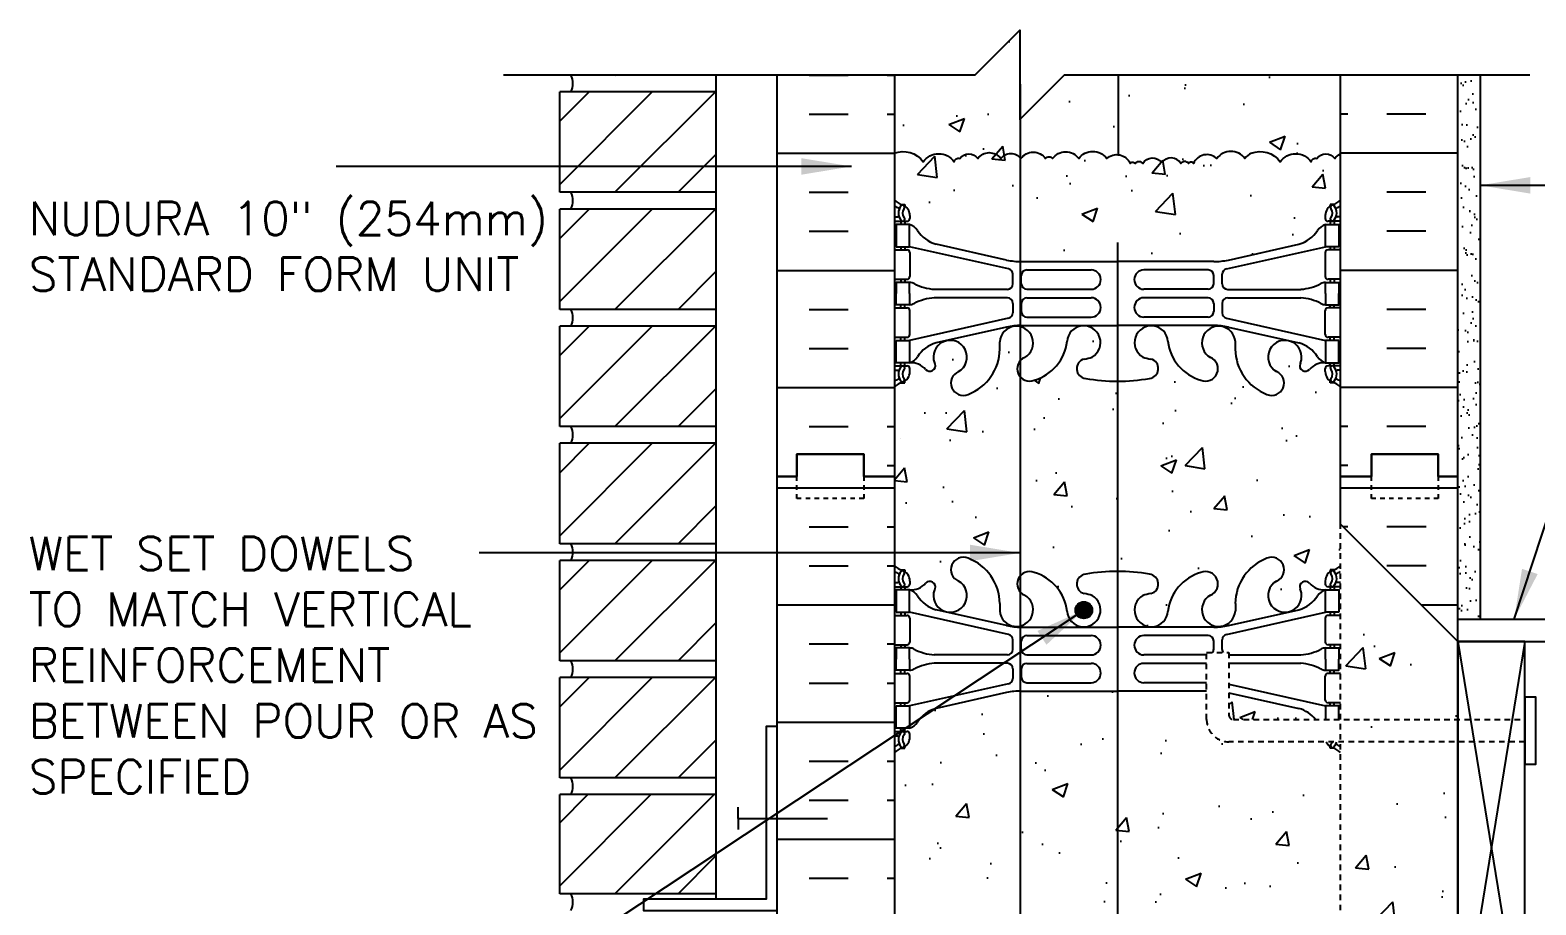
# Model space of a CAD drawing. Header units: inches. Extents: x 161 to 220.9, y 89.4 to 182.3.
# Drawn here: x 161.02 to 194.76, y 141.22 to 160.83 of the extents above; entities that cross this region are included whole.
import ezdxf

# ---------------------------------------------------------------- set-up
doc = ezdxf.new("R2010")
doc.units = ezdxf.units.IN
doc.header["$MEASUREMENT"] = 0
doc.linetypes.add('DASHED2', pattern=[0.375, 0.25, -0.125])
doc.linetypes.add('HIDDEN2', pattern=[0.1875, 0.125, -0.0625])
for name, color, linetype in [('HATCH', 12, 'Continuous'), ('LINE15', 9, 'Continuous'), ('LINE18', 9, 'Continuous'), ('line25', 2, 'Continuous'), ('LINE3', 3, 'Continuous'), ('LINE50', 5, 'Continuous'), ('LINE9', 9, 'Continuous'), ('TEXT', 4, 'Continuous'), ('Web_Edge', 9, 'Continuous')]:
    doc.layers.add(name, color=color, linetype=linetype)
doc.styles.add('DIM', font='romans.shx', dxfattribs={"width": 0.7})
doc.styles.add('ROMANS', font='romans.shx', dxfattribs={"height": 0.75})
doc.dimstyles.new('ext_12', dxfattribs={"dimscale": 12, "dimtxt": 0.09375, "dimasz": 0.09375, "dimexe": 0.09375, "dimexo": 0.0625, "dimgap": 0.0625, "dimtad": 1, "dimdec": 1, "dimzin": 3, "dimdsep": 46, "dimlunit": 4, "dimtxsty": 'DIM', "dimcen": 0.09, "dimdle": 0.09375, "dimclrt": 4, "dimadec": 0, "dimazin": 0, "dimtfac": 1, "dimtdec": 1, "dimtmove": 2, "dimatfit": 3, "dimfxl": 1, "dimfrac": 2, "dimtolj": 1, "dimtzin": 0, "dimarcsym": 0})

msp = doc.modelspace()

# ---------------------------------------------------------------- hatches: boundary and pattern name
at = {"layer": 'HATCH'}
h = msp.add_hatch(dxfattribs=at)
h.set_pattern_fill('AR-CONC', color=256, scale=0.5)
h.paths.add_polyline_path([(184.201, 159.828), (183.204, 158.831), (183.204, 157.974, -0.028837), (183.223, 157.949, -0.520567), (183.774, 157.949, -0.520567), (183.933, 157.949, -0.520567), (184.521, 157.949, -0.520567), (185.145, 157.949, -0.520567), (185.671, 157.839, -0.520567), (185.781, 157.839, -0.520567), (185.953, 157.839, -0.520567), (186.381, 157.863, -0.520567), (186.809, 157.839, -0.520567), (186.981, 157.839, -0.520567), (187.091, 157.839, -0.520567), (187.617, 157.949, -0.520567), (188.241, 157.949, -0.144542), (188.4, 158.076, -0.338949), (189.033, 157.876, -0.520567), (189.73, 157.876, -0.520567), (189.853, 157.949, -0.520567), (190.256, 157.949, -0.138194), (190.388, 158.057), (190.388, 159.828)])
h.paths.add_polyline_path([(183.204, 158.831), (183.201, 158.828), (183.201, 160.828), (182.201, 159.828), (180.388, 159.828), (180.388, 158.071, -0.34551), (181.033, 157.876, -0.520567), (181.73, 157.876, -0.520567), (181.853, 157.949, -0.520567), (182.256, 157.949, -0.520567), (182.771, 157.949, -0.484458), (183.204, 157.974)])
h.paths.add_polyline_path([(183.204, 157.974, 0.484458), (182.771, 157.949, 0.520567), (182.256, 157.949, 0.520567), (181.853, 157.949, 0.520567), (181.73, 157.876, 0.520567), (181.033, 157.876, 0.34551), (180.388, 158.071), (180.388, 157.021, 0.088416), (180.534, 156.923), (180.624, 156.923), (180.624, 156.882, -0.249069), (180.734, 156.675), (180.734, 156.607, -0.414214), (180.672, 156.545), (180.624, 156.545), (180.624, 156.475), (180.729, 156.475, -0.155529), (180.905, 156.341, 0.180914), (181.323, 156.029), (182.903, 155.676, 0.050511), (183.204, 155.64)])
h.paths.add_polyline_path([(190.042, 156.675, -0.249069), (190.152, 156.882), (190.152, 156.923), (190.242, 156.923, 0.08841), (190.388, 157.021), (190.388, 158.057, 0.138194), (190.256, 157.949, 0.520567), (189.853, 157.949, 0.520567), (189.73, 157.876, 0.520567), (189.033, 157.876, 0.338949), (188.4, 158.076, 0.144542), (188.241, 157.949, 0.520567), (187.617, 157.949, 0.520567), (187.091, 157.839, 0.520567), (186.981, 157.839, 0.520567), (186.809, 157.839, 0.520567), (186.381, 157.863, 0.520567), (185.953, 157.839, 0.520567), (185.781, 157.839, 0.520567), (185.671, 157.839, 0.520567), (185.145, 157.949, 0.520567), (184.521, 157.949, 0.520567), (183.933, 157.949, 0.520567), (183.774, 157.949, 0.520567), (183.223, 157.949, 0.028837), (183.204, 157.974), (183.204, 155.64, 0.004451), (183.23, 155.64), (185.388, 155.64), (187.546, 155.64, 0.054974), (187.873, 155.676), (189.454, 156.029, 0.180914), (189.872, 156.341, -0.155529), (190.047, 156.475), (190.152, 156.475), (190.152, 156.545), (190.105, 156.545, -0.414214), (190.042, 156.607)])
h.paths.add_polyline_path([(183.204, 153.059, -0.365579), (183.204, 153.416), (183.204, 154.184, 0.457962), (182.747, 153.846), (182.748, 153.7, -0.316114), (182.039, 152.665, -1), (181.825, 153.176, 2.155404), (181.287, 153.37), (181.298, 153.349, -0.834375), (181.087, 153.224, 0.23174), (180.729, 153.375), (180.624, 153.375), (180.624, 153.305), (180.672, 153.305, -0.414214), (180.734, 153.242), (180.734, 153.175, -0.249069), (180.624, 152.967), (180.624, 152.926), (180.534, 152.926, 0.088416), (180.388, 152.828), (180.388, 150.828), (180.388, 148.828, 0.088416), (180.534, 148.731), (180.624, 148.731), (180.624, 148.689, -0.249069), (180.734, 148.482), (180.734, 148.415, -0.414214), (180.672, 148.352), (180.624, 148.352), (180.624, 148.282), (180.729, 148.282, 0.231736), (181.087, 148.433, -0.8344), (181.298, 148.308), (181.287, 148.286, 2.155404), (181.825, 148.481, -1), (182.039, 148.992, -0.311223), (182.748, 147.976), (182.747, 147.811, 0.457962), (183.204, 147.473), (183.204, 148.241, -0.365579), (183.204, 148.598)])
h.paths.add_polyline_path([(185.388, 152.959, -0.047544), (184.674, 153.024, -0.843243), (184.64, 153.456, 0.055617), (184.819, 153.502, 1.661382), (184.258, 153.854, -0.30095), (183.522, 152.982, -0.327417), (183.204, 153.059), (183.204, 148.598, -0.327417), (183.522, 148.675, -0.30095), (184.258, 147.802, 1.661382), (184.819, 148.155, 0.055617), (184.64, 148.201, -0.843243), (184.674, 148.633, -0.047544), (185.388, 148.698)])
h.paths.add_polyline_path([(184.82, 147.83, -1), (184.445, 147.83, -1)], flags=16)
h.paths.add_polyline_path([(190.388, 152.828, 0.08841), (190.242, 152.926), (190.152, 152.926), (190.152, 152.967, -0.249069), (190.042, 153.175), (190.042, 153.242, -0.414214), (190.105, 153.305), (190.152, 153.305), (190.152, 153.375), (190.047, 153.375, 0.231736), (189.69, 153.224, -0.8344), (189.478, 153.349), (189.49, 153.37, 2.155404), (188.951, 153.176, -1), (188.738, 152.665, -0.311223), (188.029, 153.681), (188.029, 153.846, 1.661382), (187.468, 153.493, -1), (187.254, 152.982, -0.30095), (186.518, 153.854, 1.661382), (185.957, 153.502, 0.055617), (186.136, 153.456, -0.843243), (186.102, 153.024, -0.047544), (185.388, 152.959), (185.388, 148.698, -0.047544), (186.102, 148.633, -0.843243), (186.136, 148.201, 0.055617), (185.957, 148.155, 1.661382), (186.518, 147.802, -0.30095), (187.254, 148.675, -1), (187.468, 148.164, 1.661382), (188.029, 147.811), (188.029, 147.956, -0.316114), (188.738, 148.992, -1), (188.951, 148.481, 2.155404), (189.49, 148.286), (189.478, 148.308, -0.834375), (189.69, 148.433, 0.23174), (190.047, 148.282), (190.152, 148.282), (190.152, 148.352), (190.105, 148.352, -0.414214), (190.042, 148.415), (190.042, 148.482, -0.249069), (190.152, 148.689), (190.152, 148.731), (190.242, 148.731, 0.08841), (190.388, 148.828), (190.388, 149.753)])
h.paths.add_polyline_path([(182.903, 145.981), (181.323, 145.628, 0.17445), (180.915, 145.332, -0.168672), (180.729, 145.182), (180.624, 145.182), (180.624, 145.112), (180.672, 145.112, -0.414214), (180.734, 145.05), (180.734, 144.982, -0.249069), (180.624, 144.775), (180.624, 144.733), (180.534, 144.733, 0.088416), (180.388, 144.636), (180.388, 139.021, 0.088416), (180.534, 138.923), (180.624, 138.923), (180.624, 138.882, -0.249069), (180.734, 138.675), (180.734, 138.607, -0.414214), (180.672, 138.545), (180.624, 138.545), (180.624, 138.475), (180.729, 138.475, -0.168672), (180.915, 138.325, 0.17445), (181.323, 138.029), (182.903, 137.676, 0.054974), (183.23, 137.64), (185.388, 137.64), (185.388, 138.628), (185.388, 144.628), (185.388, 146.017), (183.23, 146.017, 0.054974)])
h.paths.add_polyline_path([(190.388, 144.636, 0.08841), (190.242, 144.733), (190.152, 144.733), (190.152, 144.775, -0.137883), (190.065, 144.878), (187.885, 144.878, -0.414214), (187.385, 145.378), (187.385, 146.017), (185.388, 146.017), (185.388, 144.628), (185.388, 138.628), (185.388, 137.64), (187.546, 137.64, 0.054974), (187.873, 137.676), (189.454, 138.029, 0.17445), (189.861, 138.325, -0.168672), (190.047, 138.475), (190.152, 138.475), (190.152, 138.545), (190.105, 138.545, -0.414214), (190.042, 138.607), (190.042, 138.675, -0.249069), (190.152, 138.882), (190.152, 138.923), (190.242, 138.923, 0.08841), (190.388, 139.021), (190.388, 139.628), (187.985, 139.628, 0.414214), (187.885, 139.528), (187.885, 138.128), (187.385, 138.128), (187.385, 139.628, -0.414214), (187.885, 140.128), (190.388, 140.128)])
h.paths.add_polyline_path([(189.454, 145.628), (187.885, 145.978), (187.885, 145.478, 0.414214), (187.985, 145.378), (189.827, 145.378, 0.154445)], flags=17)
h.paths.add_polyline_path([(185.388, 134.959, -0.047544), (184.674, 135.024, -0.843243), (184.64, 135.456, 0.055617), (184.819, 135.502, 1.661382), (184.258, 135.854, -0.30095), (183.522, 134.982, -1), (183.308, 135.493, 1.661382), (182.747, 135.846), (182.748, 135.7, -0.316114), (182.039, 134.665, -1), (181.825, 135.176, 2.155404), (181.287, 135.37), (181.298, 135.349, -0.834375), (181.087, 135.224, 0.23174), (180.729, 135.375), (180.624, 135.375), (180.624, 135.305), (180.672, 135.305, -0.414214), (180.734, 135.242), (180.734, 135.175, -0.249069), (180.624, 134.967), (180.624, 134.926), (180.534, 134.926, 0.088416), (180.388, 134.828), (180.388, 132.828), (180.388, 130.828, 0.088416), (180.534, 130.731), (180.624, 130.731), (180.624, 130.689, -0.249069), (180.734, 130.482), (180.734, 130.415, -0.414214), (180.672, 130.352), (180.624, 130.352), (180.624, 130.282), (180.729, 130.282, 0.231736), (181.087, 130.433, -0.8344), (181.298, 130.308), (181.287, 130.286, 2.155404), (181.825, 130.481, -1), (182.039, 130.992, -0.311223), (182.748, 129.976), (182.747, 129.811, 1.661382), (183.308, 130.164, -1), (183.522, 130.675, -0.30095), (184.258, 129.802, 1.661382), (184.819, 130.155, 0.055617), (184.64, 130.201, -0.843243), (184.674, 130.633, -0.047544), (185.388, 130.698)])
h.paths.add_polyline_path([(190.388, 132.828), (190.388, 134.828, 0.08841), (190.242, 134.926), (190.152, 134.926), (190.152, 134.967, -0.249069), (190.042, 135.175), (190.042, 135.242, -0.414214), (190.105, 135.305), (190.152, 135.305), (190.152, 135.375), (190.047, 135.375, 0.231736), (189.69, 135.224, -0.8344), (189.478, 135.349), (189.49, 135.37, 2.155404), (188.951, 135.176, -1), (188.738, 134.665, -0.311223), (188.029, 135.681), (188.029, 135.846, 1.661382), (187.468, 135.493, -1), (187.254, 134.982, -0.30095), (186.518, 135.854, 1.661382), (185.957, 135.502, 0.055617), (186.136, 135.456, -0.843243), (186.102, 135.024, -0.047544), (185.388, 134.959), (185.388, 130.698, -0.047544), (186.102, 130.633, -0.843243), (186.136, 130.201, 0.055617), (185.957, 130.155, 1.661382), (186.518, 129.802, -0.30095), (187.254, 130.675, -1), (187.468, 130.164, 1.661382), (188.029, 129.811), (188.029, 129.956, -0.316114), (188.738, 130.992, -1), (188.951, 130.481, 2.155404), (189.49, 130.286), (189.478, 130.308, -0.834375), (189.69, 130.433, 0.23174), (190.047, 130.282), (190.152, 130.282), (190.152, 130.352), (190.105, 130.352, -0.414214), (190.042, 130.415), (190.042, 130.482, -0.249069), (190.152, 130.689), (190.152, 130.731), (190.242, 130.731, 0.08841), (190.388, 130.828)])
h.paths.add_polyline_path([(186.332, 129.83, -1), (185.957, 129.83, -1)], flags=16)
h.paths.add_polyline_path([(190.388, 126.636, 0.08841), (190.242, 126.733), (190.152, 126.733), (190.152, 126.775, -0.249069), (190.042, 126.982), (190.042, 127.05, -0.414214), (190.105, 127.112), (190.152, 127.112), (190.152, 127.182), (190.047, 127.182, -0.168672), (189.861, 127.332, 0.17445), (189.454, 127.628), (187.873, 127.981, 0.054974), (187.546, 128.017), (185.388, 128.017), (185.388, 123.828), (190.388, 123.828)])
h.paths.add_polyline_path([(185.388, 128.017), (183.23, 128.017, 0.054974), (182.903, 127.981), (181.323, 127.628, 0.17445), (180.915, 127.332, -0.168672), (180.729, 127.182), (180.624, 127.182), (180.624, 127.112), (180.672, 127.112, -0.414214), (180.734, 127.05), (180.734, 126.982, -0.249069), (180.624, 126.775), (180.624, 126.733), (180.534, 126.733, 0.088416), (180.388, 126.636), (180.388, 123.828), (182.201, 123.828), (183.201, 124.828), (183.201, 122.828), (184.201, 123.828), (185.388, 123.828)])
h = msp.add_hatch(dxfattribs=at)
h.set_pattern_fill('ANSI31', color=256, scale=8, style=0)
h.set_pattern_definition([(45, (99.1038, 69.2413), (-0.707107, 0.707107), [])])
h.paths.add_polyline_path([(176.388, 159.828), (172.888, 159.828), (172.888, 159.819), (176.388, 159.819)])
h = msp.add_hatch(dxfattribs=at)
h.set_pattern_fill('AR-SAND', color=256, scale=0.25, style=0)
h.set_pattern_definition([(37.5, (81.92716, 17.50815), (-0.0157483, 0.4817059), [0, -0.38, 0, -0.425, 0, -0.40625]), (7.5, (81.92716, 17.50815), (0.4424442, 0.7055365), [0, -0.205, 0, -0.3425, 0, -0.13125]), (327.5, (81.61966, 17.50815), (0.7785355, 0.0014148), [0, -0.125, 0, -0.45, 0, -0.5875]), (317.5, (81.61966, 17.50815), (0.7515317, 0.219419), [0, -0.0625, 0, -0.295, 0, -0.3375])])
h.paths.add_polyline_path([(193.513, 159.828), (193.013, 159.828), (193.013, 150.828), (193.013, 147.628), (193.513, 147.628)])
h = msp.add_hatch(dxfattribs=at)
h.set_pattern_fill('ANSI31', color=256, scale=8, style=0)
h.set_pattern_definition([(45, (99.1038, 66.6163), (-0.707107, 0.707107), [])])
h.paths.add_polyline_path([(176.388, 157.194), (176.388, 159.444), (172.888, 159.444), (172.888, 157.194)])
h = msp.add_hatch(dxfattribs=at)
h.set_pattern_fill('ANSI31', color=256, scale=8, style=0)
h.set_pattern_definition([(45, (99.1038, 63.9913), (-0.707107, 0.707107), [])])
h.paths.add_polyline_path([(176.388, 154.569), (176.388, 156.819), (172.888, 156.819), (172.888, 154.569)])
h = msp.add_hatch(dxfattribs=at)
h.set_pattern_fill('ANSI31', color=256, scale=8, style=0)
h.set_pattern_definition([(45, (99.1038, 61.3663), (-0.707107, 0.707107), [])])
h.paths.add_polyline_path([(176.388, 151.944), (176.388, 154.194), (172.888, 154.194), (172.888, 151.944)])
h = msp.add_hatch(dxfattribs=at)
h.set_pattern_fill('ANSI31', color=256, scale=8, style=0)
h.set_pattern_definition([(45, (99.1038, 58.7413), (-0.707107, 0.707107), [])])
h.paths.add_polyline_path([(176.388, 149.319), (176.388, 151.569), (172.888, 151.569), (172.888, 149.319)])
h = msp.add_hatch(dxfattribs=at)
h.set_pattern_fill('INSUL', color=256, scale=7, style=0)
h.set_pattern_definition([(0, (-2745.7733, -264.181), (0, 2.625), []), (0, (-2745.7733, -263.306), (0, 2.625), [0.875, -0.875]), (0, (-2745.7733, -262.431), (0, 2.625), [0.875, -0.875])])
h.paths.add_polyline_path([(177.763, 132.828), (178.201, 132.828), (178.201, 133.328), (179.701, 133.328), (179.701, 132.828), (180.388, 132.828), (180.388, 150.828), (179.701, 150.828), (179.701, 151.328), (178.201, 151.328), (178.201, 150.828), (177.763, 150.828)])
h = msp.add_hatch(dxfattribs=at)
h.set_pattern_fill('INSUL', color=256, scale=7, style=0)
h.set_pattern_definition([(180, (3116.5498, -264.181), (0, 2.625), []), (180, (3116.5498, -263.306), (0, 2.625), [0.875, -0.875]), (180, (3116.5498, -262.431), (0, 2.625), [0.875, -0.875])])
h.paths.add_polyline_path([(193.013, 137.878), (190.388, 135.253), (190.388, 132.828), (191.076, 132.828), (191.076, 133.328), (192.576, 133.328), (192.576, 132.828), (193.013, 132.828)])
h.paths.add_polyline_path([(190.388, 149.753), (193.013, 147.128), (193.013, 150.828), (192.576, 150.828), (192.576, 151.328), (191.076, 151.328), (191.076, 150.828), (190.388, 150.828)])
h = msp.add_hatch(dxfattribs=at)
h.set_pattern_fill('ANSI31', color=256, scale=8, style=0)
h.set_pattern_definition([(45, (99.1038, 56.1163), (-0.707107, 0.707107), [])])
h.paths.add_polyline_path([(176.388, 146.694), (176.388, 148.944), (172.888, 148.944), (172.888, 146.694)])
h = msp.add_hatch(dxfattribs=at)
h.set_pattern_fill('AR-CONC', color=256, scale=0.5, style=0)
h.set_pattern_definition([(50, (56.9642, -12.7608), (3.5863, -0.31376), [0.375, -4.125]), (355, (56.9642, -12.7608), (-0.693757, 3.76096), [0.3, -3.3]), (100.4514, (57.263, -12.787), (2.892547, 3.4472), [0.3187, -3.50571]), (46.1842, (56.964, -11.761), (5.336205, -0.827595), [0.5625, -6.1875]), (96.6356, (57.409, -11.83), (4.67331, 4.87059), [0.47805, -5.25856]), (351.1842, (56.964, -11.761), (4.67331, 4.8706), [0.45, -4.95]), (21, (57.4642, -12.0108), (2.984535, -2.013094), [0.375, -4.125]), (326, (57.4642, -12.0108), (1.216577, 3.62575), [0.3, -3.3]), (71.4514, (57.713, -12.1786), (4.201113, 1.61265), [0.3187, -3.50571]), (37.5, (56.9642, -12.7608), (0.060799, 1.664469), [0, -3.26, 0, -3.35, 0, -3.3125]), (7.5, (56.9642, -12.7608), (1.315348, 1.972059), [0, -1.91, 0, -3.185, 0, -1.2625]), (327.5, (55.8492, -12.7608), (2.669112, -0.112774), [0, -1.25, 0, -3.9, 0, -5.175]), (317.5, (55.3492, -12.7608), (2.91593, 0.500525), [0, -1.625, 0, -2.59, 0, -3.675])])
h.paths.add_polyline_path([(193.013, 144.566), (190.388, 144.566), (190.388, 140.441), (193.013, 140.441)])
h.paths.add_polyline_path([(193.013, 139.003), (193.013, 139.941), (190.388, 139.941), (190.388, 136.378)])
h.paths.add_polyline_path([(190.388, 148.628), (190.388, 145.066), (193.013, 145.066), (193.013, 146.003)])
h = msp.add_hatch(dxfattribs=at)
h.set_pattern_fill('ANSI31', color=256, scale=8, style=0)
h.set_pattern_definition([(45, (99.1038, 53.4913), (-0.707107, 0.707107), [])])
h.paths.add_polyline_path([(176.388, 144.069), (176.388, 146.319), (172.888, 146.319), (172.888, 144.069)])
at = {"layer": 'LINE3'}
msp.add_hatch(color=256, dxfattribs=at).paths.add_polyline_path([(184.445, 147.83, 1), (184.82, 147.83, 1)])

# ---------------------------------------------------------------- linework, layer by layer
at = {"layer": 'HATCH'}
for p, q in [((178.477, 159.819), (179.352, 159.819)), ((180.227, 159.819), (180.388, 159.819)), ((190.55, 159.819), (190.388, 159.819)), ((192.3, 159.819), (191.425, 159.819)), ((178.477, 158.944), (179.352, 158.944)), ((180.227, 158.944), (180.388, 158.944)), ((190.55, 158.944), (190.388, 158.944)), ((192.3, 158.944), (191.425, 158.944)), ((177.763, 158.069), (180.388, 158.069)), ((193.013, 158.069), (190.388, 158.069)), ((178.477, 157.194), (179.352, 157.194)), ((192.3, 157.194), (191.425, 157.194)), ((178.477, 156.319), (179.352, 156.319)), ((192.3, 156.319), (191.425, 156.319)), ((177.763, 155.444), (180.388, 155.444)), ((193.013, 155.444), (190.388, 155.444)), ((178.477, 154.569), (179.352, 154.569)), ((192.3, 154.569), (191.425, 154.569)), ((178.477, 153.694), (179.352, 153.694)), ((192.3, 153.694), (191.425, 153.694)), ((177.763, 152.819), (180.388, 152.819)), ((193.013, 152.819), (190.388, 152.819)), ((178.477, 151.944), (179.352, 151.944)), ((180.227, 151.944), (180.388, 151.944)), ((190.55, 151.944), (190.388, 151.944)), ((192.3, 151.944), (191.425, 151.944)), ((180.523, 151.665), (180.523, 151.665)), ((180.227, 151.069), (180.388, 151.069)), ((190.55, 151.069), (190.388, 151.069)), ((172.888, 143.065), (173.517, 143.694)), ((172.888, 141.651), (174.931, 143.694)), ((174.125, 141.474), (176.346, 143.694)), ((175.539, 141.474), (176.388, 142.323))]:
    msp.add_line(p, q, dxfattribs=at)
at = {"layer": 'HATCH', "linetype": 'Continuous'}
for p, q in [((193.013, 147.128), (194.513, 137.878)), ((194.513, 147.128), (193.013, 137.878))]:
    msp.add_line(p, q, dxfattribs=at)
at = {"layer": 'HATCH'}
for points in [[(180.383, 158.069, -0.348494), (181.033, 157.876, -0.520567), (181.73, 157.876, -0.520567), (181.853, 157.949, -0.520567), (182.256, 157.949, -0.520567), (182.771, 157.949, -0.520567), (183.223, 157.949, -0.520567), (183.774, 157.949, -0.520567), (183.933, 157.949, -0.520567), (184.521, 157.949, -0.520567), (185.145, 157.949, -0.520567), (185.671, 157.839, -0.520567), (185.781, 157.839, -0.520567), (185.953, 157.839, -0.520567), (186.381, 157.863)], [(188.388, 158.07, 0.135269), (188.241, 157.949, 0.520567), (187.617, 157.949, 0.520567), (187.091, 157.839, 0.520567), (186.981, 157.839, 0.520567), (186.809, 157.839, 0.520567), (186.381, 157.863)], [(188.383, 158.069, -0.348494), (189.033, 157.876, -0.520567), (189.73, 157.876, -0.520567), (189.853, 157.949, -0.520567), (190.256, 157.949, -0.138194), (190.388, 158.057, -0.138194)]]:
    msp.add_lwpolyline(points, format="xyb", dxfattribs=at)
for centre in [(172.77, 159.632), (172.77, 157.007), (172.77, 154.382), (172.77, 151.757), (172.77, 149.132), (172.77, 146.507), (172.77, 143.882), (172.77, 141.286)]:
    msp.add_arc(centre, 0.413, 333.033, 26.967, dxfattribs=at)
at = {"layer": 'LINE15', "color": 8, "linetype": 'HIDDEN2'}
msp.add_lwpolyline([(187.885, 144.878, -0.414214), (187.385, 145.378), (187.385, 146.878), (187.885, 146.878), (187.885, 145.478, 0.414214), (187.985, 145.378)], format="xyb", dxfattribs=at)
at = {"layer": 'LINE15', "linetype": 'HIDDEN2'}
for points in [[(187.985, 145.378), (194.513, 145.378)], [(194.513, 144.878), (187.885, 144.878)]]:
    msp.add_lwpolyline(points, dxfattribs=at)
at = {"layer": 'LINE18'}
msp.add_lwpolyline([(194.513, 144.378), (194.763, 144.378), (194.763, 145.878), (194.513, 145.878)], close=True, dxfattribs=at)
at = {"layer": 'line25'}
for p, q in [((172.888, 159.819), (172.888, 159.828)), ((176.388, 159.819), (172.888, 159.819)), ((176.388, 159.828), (176.388, 141.349)), ((180.388, 159.828), (180.388, 150.828)), ((190.388, 149.753), (190.388, 159.828)), ((172.888, 157.194), (172.888, 159.444)), ((176.388, 159.444), (172.888, 159.444)), ((176.388, 157.194), (172.888, 157.194)), ((172.888, 154.569), (172.888, 156.819)), ((176.388, 156.819), (172.888, 156.819)), ((176.388, 154.569), (172.888, 154.569)), ((172.888, 151.944), (172.888, 154.194)), ((176.388, 154.194), (172.888, 154.194)), ((176.388, 151.944), (172.888, 151.944)), ((172.888, 149.319), (172.888, 151.569)), ((176.388, 151.569), (172.888, 151.569)), ((180.388, 150.828), (180.388, 132.828)), ((193.013, 147.128), (190.388, 149.753)), ((176.388, 149.319), (172.888, 149.319)), ((176.388, 148.944), (172.888, 148.944)), ((172.888, 146.694), (172.888, 148.944)), ((193.013, 147.128), (208.81, 147.128)), ((193.013, 147.128), (193.013, 137.878)), ((176.388, 146.694), (172.888, 146.694)), ((172.888, 144.069), (172.888, 146.319)), ((176.388, 146.319), (172.888, 146.319)), ((193.013, 145.378), (193.013, 144.628)), ((176.388, 144.069), (172.888, 144.069)), ((172.888, 141.474), (172.888, 143.694)), ((176.388, 143.694), (172.888, 143.694)), ((176.388, 141.474), (172.888, 141.474))]:
    msp.add_line(p, q, dxfattribs=at)
msp.add_lwpolyline([(193.013, 137.878), (194.513, 137.878), (194.513, 147.128), (193.013, 147.128)], close=True, dxfattribs=at)
at = {"layer": 'LINE3'}
for p, q in [((183.204, 159.619), (183.204, 137.991)), ((185.411, 158.058), (185.411, 159.828)), ((185.388, 156.066), (185.388, 144.628)), ((185.388, 144.628), (185.388, 138.628))]:
    msp.add_line(p, q, dxfattribs=at)
msp.add_circle((184.632, 147.83), 0.188, dxfattribs=at)
at = {"layer": 'LINE50'}
for p, q in [((177.763, 150.828), (177.763, 159.828)), ((193.013, 150.828), (193.013, 159.828)), ((177.763, 132.828), (177.763, 150.828)), ((193.013, 144.628), (193.013, 150.828)), ((193.013, 132.828), (193.013, 147.628))]:
    msp.add_line(p, q, dxfattribs=at)
for points in [[(180.388, 150.828), (179.701, 150.828), (179.701, 151.328), (178.201, 151.328), (178.201, 150.828), (177.763, 150.828)], [(177.763, 150.828), (178.201, 150.828), (178.201, 151.328), (179.701, 151.328), (179.701, 150.828), (180.388, 150.828)], [(190.388, 150.828), (191.076, 150.828), (191.076, 151.328), (192.576, 151.328), (192.576, 150.828), (193.013, 150.828)], [(193.013, 150.828), (192.576, 150.828), (192.576, 151.328), (191.076, 151.328), (191.076, 150.828), (190.388, 150.828)]]:
    msp.add_lwpolyline(points, dxfattribs=at)
at = {"layer": 'LINE9'}
for p, q in [((193.513, 159.828), (193.513, 147.628)), ((193.013, 147.628), (208.81, 147.628)), ((176.888, 143.161), (176.888, 143.411)), ((176.888, 143.161), (178.888, 143.161)), ((176.888, 143.161), (176.888, 142.911))]:
    msp.add_line(p, q, dxfattribs=at)
at = {"layer": 'LINE9', "linetype": 'HIDDEN2'}
msp.add_line((190.388, 135.253), (190.388, 149.753), dxfattribs=at)
at = {"layer": 'LINE9'}
msp.add_lwpolyline([(171.628, 159.828), (182.201, 159.828), (183.201, 160.828), (183.201, 158.828), (184.201, 159.828), (194.629, 159.828)], dxfattribs=at)
at = {"layer": 'LINE9', "linetype": 'DASHED2', "ltscale": 0.15}
for points in [[(179.701, 150.828), (179.701, 150.828), (179.701, 150.328), (178.201, 150.328), (178.201, 150.828), (178.201, 150.828)], [(179.701, 150.828), (179.701, 150.828), (179.701, 150.328), (178.201, 150.328), (178.201, 150.828), (178.201, 150.828)], [(192.576, 150.828), (192.576, 150.828), (192.576, 150.328), (191.076, 150.328), (191.076, 150.828), (191.076, 150.828)], [(192.576, 150.828), (192.576, 150.828), (192.576, 150.328), (191.076, 150.328), (191.076, 150.828), (191.076, 150.828)]]:
    msp.add_lwpolyline(points, dxfattribs=at)
at = {"layer": 'LINE9'}
msp.add_lwpolyline([(177.763, 145.224), (177.513, 145.224), (177.513, 141.349), (174.763, 141.349), (174.763, 141.099), (177.763, 141.099)], close=True, dxfattribs=at)
at = {"layer": 'Web_Edge'}
for p, q in [((180.534, 156.923), (180.624, 156.923)), ((180.624, 156.923), (180.624, 156.882)), ((190.242, 156.923), (190.152, 156.923)), ((190.152, 156.923), (190.152, 156.882)), ((180.388, 156.645), (180.466, 156.645)), ((180.734, 156.675), (180.734, 156.607)), ((190.042, 156.675), (190.042, 156.607)), ((190.388, 156.645), (190.31, 156.645)), ((180.388, 156.545), (180.672, 156.545)), ((180.534, 156.545), (180.534, 156.475)), ((180.624, 156.545), (180.624, 156.475)), ((190.388, 156.545), (190.105, 156.545)), ((190.152, 156.545), (190.152, 156.475)), ((190.242, 156.545), (190.242, 156.475)), ((180.388, 155.905), (180.672, 155.905)), ((180.534, 155.975), (180.534, 155.905)), ((180.624, 155.975), (180.624, 155.905)), ((182.947, 155.478), (180.729, 155.975)), ((182.903, 155.676), (181.323, 156.029)), ((187.83, 155.478), (190.047, 155.975)), ((187.873, 155.676), (189.454, 156.029)), ((190.388, 155.905), (190.105, 155.905)), ((190.152, 155.975), (190.152, 155.905)), ((190.242, 155.975), (190.242, 155.905)), ((180.734, 155.842), (180.734, 155.307)), ((183.23, 155.64), (185.388, 155.64)), ((187.546, 155.64), (185.388, 155.64)), ((190.042, 155.842), (190.042, 155.307)), ((180.388, 155.245), (180.672, 155.245)), ((180.534, 155.245), (180.534, 155.175)), ((180.624, 155.245), (180.624, 155.175)), ((183.044, 155.144), (183.044, 155.356)), ((183.232, 155.145), (183.232, 155.329)), ((183.357, 155.454), (184.796, 155.454)), ((187.419, 155.454), (185.98, 155.454)), ((187.544, 155.145), (187.544, 155.329)), ((187.732, 155.144), (187.732, 155.356)), ((190.388, 155.245), (190.105, 155.245)), ((190.152, 155.245), (190.152, 155.175)), ((190.242, 155.245), (190.242, 155.175)), ((182.919, 155.019), (181.282, 155.019)), ((183.357, 155.02), (184.796, 155.02)), ((187.419, 155.02), (185.98, 155.02)), ((187.857, 155.019), (189.495, 155.019)), ((180.388, 154.605), (180.672, 154.605)), ((180.534, 154.605), (180.534, 154.675)), ((180.624, 154.605), (180.624, 154.675)), ((182.919, 154.83), (181.282, 154.83)), ((183.044, 154.705), (183.044, 154.493)), ((183.232, 154.705), (183.232, 154.521)), ((183.357, 154.83), (184.796, 154.83)), ((187.419, 154.83), (185.98, 154.83)), ((187.544, 154.705), (187.544, 154.521)), ((187.732, 154.705), (187.732, 154.493)), ((187.857, 154.83), (189.495, 154.83)), ((190.388, 154.605), (190.105, 154.605)), ((190.152, 154.605), (190.152, 154.675)), ((190.242, 154.605), (190.242, 154.675)), ((182.947, 154.371), (180.729, 153.875)), ((180.734, 154.007), (180.734, 154.542)), ((183.23, 154.209), (185.388, 154.209)), ((183.357, 154.396), (184.796, 154.396)), ((187.546, 154.209), (185.388, 154.209)), ((187.419, 154.396), (185.98, 154.396)), ((187.83, 154.371), (190.047, 153.875)), ((190.042, 154.007), (190.042, 154.542)), ((180.388, 153.945), (180.672, 153.945)), ((180.534, 153.875), (180.534, 153.945)), ((180.624, 153.875), (180.624, 153.945)), ((182.903, 154.173), (181.323, 153.82)), ((187.873, 154.173), (189.454, 153.82)), ((190.388, 153.945), (190.105, 153.945)), ((190.152, 153.875), (190.152, 153.945)), ((190.242, 153.875), (190.242, 153.945)), ((182.748, 153.681), (182.747, 153.846)), ((188.029, 153.681), (188.029, 153.846)), ((180.388, 153.305), (180.672, 153.305)), ((180.388, 153.205), (180.466, 153.205)), ((180.534, 153.305), (180.534, 153.375)), ((180.624, 153.305), (180.624, 153.375)), ((180.734, 153.175), (180.734, 153.242)), ((181.287, 153.37), (181.298, 153.349)), ((189.49, 153.37), (189.478, 153.349)), ((190.042, 153.175), (190.042, 153.242)), ((190.388, 153.305), (190.105, 153.305)), ((190.152, 153.305), (190.152, 153.375)), ((190.242, 153.305), (190.242, 153.375)), ((190.388, 153.205), (190.31, 153.205)), ((180.534, 152.926), (180.624, 152.926)), ((180.624, 152.926), (180.624, 152.967)), ((190.152, 152.926), (190.152, 152.967)), ((190.242, 152.926), (190.152, 152.926))]:
    msp.add_line(p, q, dxfattribs=at)
at = {"layer": 'Web_Edge', "color": 8}
for p, q in [((180.534, 148.731), (180.624, 148.731)), ((180.624, 148.731), (180.624, 148.689)), ((180.734, 148.482), (180.734, 148.415)), ((190.042, 148.482), (190.042, 148.415)), ((190.242, 148.731), (190.152, 148.731)), ((190.152, 148.731), (190.152, 148.689)), ((180.388, 148.452), (180.466, 148.452)), ((180.388, 148.352), (180.672, 148.352)), ((180.534, 148.352), (180.534, 148.282)), ((180.624, 148.352), (180.624, 148.282)), ((181.287, 148.286), (181.298, 148.308)), ((189.49, 148.286), (189.478, 148.308)), ((190.388, 148.352), (190.105, 148.352)), ((190.152, 148.352), (190.152, 148.282)), ((190.242, 148.352), (190.242, 148.282)), ((190.388, 148.452), (190.31, 148.452)), ((182.903, 147.484), (181.323, 147.837)), ((182.748, 147.976), (182.747, 147.811)), ((187.873, 147.484), (189.454, 147.837)), ((188.029, 147.976), (188.029, 147.811)), ((180.388, 147.712), (180.672, 147.712)), ((180.534, 147.782), (180.534, 147.712)), ((180.624, 147.782), (180.624, 147.712)), ((182.947, 147.286), (180.729, 147.782)), ((180.734, 147.65), (180.734, 147.115)), ((187.83, 147.286), (190.047, 147.782)), ((190.042, 147.65), (190.042, 147.115)), ((190.388, 147.712), (190.105, 147.712)), ((190.152, 147.782), (190.152, 147.712)), ((190.242, 147.782), (190.242, 147.712)), ((183.044, 146.951), (183.044, 147.164)), ((183.23, 147.448), (185.388, 147.448)), ((183.232, 146.952), (183.232, 147.136)), ((183.357, 147.261), (184.796, 147.261)), ((187.546, 147.448), (185.388, 147.448)), ((187.419, 147.261), (185.98, 147.261)), ((187.544, 146.952), (187.544, 147.136)), ((187.732, 146.951), (187.732, 147.164)), ((180.388, 147.052), (180.672, 147.052)), ((180.534, 147.052), (180.534, 146.982)), ((180.624, 147.052), (180.624, 146.982)), ((182.919, 146.826), (181.282, 146.826)), ((183.357, 146.827), (184.796, 146.827)), ((187.385, 146.827), (185.98, 146.827)), ((187.885, 146.826), (189.495, 146.826)), ((190.388, 147.052), (190.105, 147.052)), ((190.152, 147.052), (190.152, 146.982)), ((190.242, 147.052), (190.242, 146.982)), ((180.534, 146.412), (180.534, 146.482)), ((180.624, 146.412), (180.624, 146.482)), ((182.919, 146.638), (181.282, 146.638)), ((183.044, 146.513), (183.044, 146.301)), ((183.232, 146.512), (183.232, 146.328)), ((183.357, 146.637), (184.796, 146.637)), ((187.385, 146.637), (185.98, 146.637)), ((187.885, 146.638), (189.495, 146.638)), ((190.152, 146.412), (190.152, 146.482)), ((190.242, 146.412), (190.242, 146.482)), ((180.388, 146.412), (180.672, 146.412)), ((182.947, 146.179), (180.729, 145.682)), ((180.734, 145.815), (180.734, 146.35)), ((183.357, 146.203), (184.796, 146.203)), ((187.385, 146.203), (185.98, 146.203)), ((187.885, 146.167), (190.047, 145.682)), ((190.042, 145.815), (190.042, 146.35)), ((190.388, 146.412), (190.105, 146.412)), ((182.903, 145.981), (181.323, 145.628)), ((183.23, 146.017), (185.388, 146.017)), ((187.385, 146.017), (185.388, 146.017)), ((187.885, 145.978), (189.454, 145.628)), ((180.388, 145.752), (180.672, 145.752)), ((180.534, 145.682), (180.534, 145.752)), ((180.624, 145.682), (180.624, 145.752)), ((190.388, 145.752), (190.105, 145.752)), ((190.152, 145.682), (190.152, 145.752)), ((190.242, 145.682), (190.242, 145.752)), ((180.388, 145.112), (180.672, 145.112)), ((180.534, 145.112), (180.534, 145.182)), ((180.624, 145.112), (180.624, 145.182)), ((180.388, 145.012), (180.466, 145.012)), ((180.624, 144.733), (180.624, 144.775)), ((180.734, 144.982), (180.734, 145.05)), ((190.152, 144.733), (190.152, 144.775)), ((180.534, 144.733), (180.624, 144.733)), ((190.242, 144.733), (190.152, 144.733))]:
    msp.add_line(p, q, dxfattribs=at)
at = {"layer": 'Web_Edge'}
for points in [[(180.429, 155.975), (180.729, 155.975), (180.729, 156.475), (180.429, 156.475)], [(190.347, 155.975), (190.047, 155.975), (190.047, 156.475), (190.347, 156.475)], [(180.429, 153.875), (180.729, 153.875), (180.729, 153.375), (180.429, 153.375)], [(190.347, 153.875), (190.047, 153.875), (190.047, 153.375), (190.347, 153.375)]]:
    msp.add_lwpolyline(points, close=True, dxfattribs=at)
for points in [[(180.729, 154.925), (180.729, 155.175), (180.429, 155.175), (180.429, 154.925)], [(180.729, 154.925), (180.729, 154.675), (180.429, 154.675), (180.429, 154.925)], [(190.047, 154.925), (190.047, 155.175), (190.347, 155.175), (190.347, 154.925)], [(190.047, 154.925), (190.047, 154.675), (190.347, 154.675), (190.347, 154.925)]]:
    msp.add_lwpolyline(points, dxfattribs=at)
at = {"layer": 'Web_Edge', "color": 8}
for points in [[(180.429, 147.782), (180.729, 147.782), (180.729, 148.282), (180.429, 148.282)], [(190.347, 147.782), (190.047, 147.782), (190.047, 148.282), (190.347, 148.282)], [(180.429, 145.682), (180.729, 145.682), (180.729, 145.182), (180.429, 145.182)]]:
    msp.add_lwpolyline(points, close=True, dxfattribs=at)
for points in [[(180.729, 146.732), (180.729, 146.982), (180.429, 146.982), (180.429, 146.732)], [(190.047, 146.732), (190.047, 146.982), (190.347, 146.982), (190.347, 146.732)], [(180.729, 146.732), (180.729, 146.482), (180.429, 146.482), (180.429, 146.732)], [(190.047, 146.732), (190.047, 146.482), (190.347, 146.482), (190.347, 146.732)], [(190.347, 145.378), (190.347, 145.682), (190.047, 145.682), (190.047, 145.378)]]:
    msp.add_lwpolyline(points, dxfattribs=at)
at = {"layer": 'Web_Edge'}
for centre, radius, start, end in [((180.734, 157.382), 0.5, 226.2109, 250.5288), ((180.484, 156.675), 0.25, 0, 70.5288), ((190.292, 156.675), 0.25, 109.4712, 180), ((190.042, 157.382), 0.5, 289.4712, 313.7878), ((180.734, 157.382), 0.6, 234.7832, 245.0748), ((180.466, 156.664), 0.0196, 269.4032, 15.4901), ((180.728, 156.729), 0.25, 140.1145, 222.4609), ((180.472, 156.819), 0.021, 343.464, 63.9957), ((180.57, 156.86), 0.045, 321.448, 139.1879), ((180.577, 156.591), 0.045, 222.4609, 42.4609), ((180.728, 156.729), 0.16, 140.0001, 222.4609), ((180.672, 156.607), 0.0625, 270, 0), ((190.105, 156.607), 0.0625, 180, 270), ((190.2, 156.591), 0.045, 137.5391, 317.5391), ((190.206, 156.86), 0.045, 40.8121, 218.552), ((190.049, 156.729), 0.16, 317.5391, 39.9999), ((190.049, 156.729), 0.25, 317.5391, 39.8855), ((190.304, 156.819), 0.021, 116.0043, 196.536), ((190.31, 156.664), 0.0196, 164.5099, 270.5968), ((190.042, 157.382), 0.6, 294.9252, 305.2158), ((180.607, 156.132), 0.364, 34.9775, 70.3387), ((181.53, 156.743), 0.743, 212.7919, 253.8107), ((189.247, 156.743), 0.743, 286.1893, 327.2081), ((190.17, 156.132), 0.364, 109.6613, 145.0225), ((180.672, 155.842), 0.0625, 0, 90), ((190.105, 155.842), 0.0625, 90, 180), ((183.23, 157.14), 1.5, 257.4135, 270), ((187.546, 157.14), 1.5, 270, 282.5865), ((180.672, 155.307), 0.0625, 270, 0), ((182.919, 155.356), 0.125, 0, 77.3767), ((183.357, 155.329), 0.125, 90, 180), ((184.796, 155.237), 0.217, 270, 90), ((185.98, 155.237), 0.217, 90, 270), ((187.419, 155.329), 0.125, 0, 90), ((187.857, 155.356), 0.125, 102.6233, 180), ((190.105, 155.307), 0.0625, 180, 270), ((180.725, 154.956), 0.219, 60.4937, 88.92), ((181.371, 156.186), 1.17, 242.6365, 265.6505), ((182.919, 155.144), 0.125, 270, 0), ((183.357, 155.145), 0.125, 180, 270), ((187.419, 155.145), 0.125, 270, 360), ((187.857, 155.144), 0.125, 180, 270), ((189.406, 156.186), 1.17, 274.3495, 297.3635), ((190.051, 154.956), 0.219, 91.08, 119.5063), ((180.672, 154.542), 0.0625, 0, 90), ((180.725, 154.893), 0.219, 271.08, 299.5063), ((181.371, 153.664), 1.17, 94.3495, 117.3635), ((182.919, 154.705), 0.125, 0, 90), ((183.357, 154.705), 0.125, 90, 180), ((184.796, 154.613), 0.217, 270, 90), ((185.98, 154.613), 0.217, 90, 270), ((187.419, 154.705), 0.125, 0, 90), ((187.857, 154.705), 0.125, 90, 180), ((189.406, 153.664), 1.17, 62.6365, 85.6505), ((190.051, 154.893), 0.219, 240.4937, 268.92), ((190.105, 154.542), 0.0625, 90, 180), ((183.23, 152.709), 1.5, 90, 102.5865), ((182.919, 154.493), 0.125, 282.6233, 0), ((183.357, 154.521), 0.125, 180, 270), ((187.419, 154.521), 0.125, 270, 0), ((187.546, 152.709), 1.5, 77.4135, 90), ((187.857, 154.493), 0.125, 180, 257.3767), ((180.672, 154.007), 0.0625, 270, 0), ((181.638, 153.501), 0.375, 299.9315, 200.3757), ((183.121, 153.818), 0.375, 299.9315, 175.7552), ((184.632, 153.827), 0.375, 299.9315, 175.7552), ((186.144, 153.827), 0.375, 4.2448, 240.0685), ((187.655, 153.818), 0.375, 4.2448, 240.0685), ((189.138, 153.501), 0.375, 339.6243, 240.0685), ((190.105, 154.007), 0.0625, 180, 270), ((181.53, 153.106), 0.743, 106.1893, 147.2081), ((181.656, 153.687), 1.092, 290.5175, 359.6668), ((183.231, 153.974), 1.034, 286.3365, 353.3331), ((187.545, 153.974), 1.034, 186.6669, 253.6635), ((189.12, 153.687), 1.092, 180.3332, 249.4825), ((189.247, 153.106), 0.743, 32.7919, 73.8107), ((180.466, 153.185), 0.0196, 344.5099, 90.5968), ((180.728, 153.12), 0.25, 137.5391, 219.8855), ((180.577, 153.258), 0.045, 317.5391, 137.5391), ((180.728, 153.12), 0.16, 137.5391, 219.9999), ((180.672, 153.242), 0.0625, 360, 90), ((180.607, 153.717), 0.364, 289.6613, 325.0225), ((180.754, 152.934), 0.441, 41.0127, 93.2024), ((181.181, 153.306), 0.125, 221.0127, 20.3757), ((183.415, 153.238), 0.277, 112.68, 292.68), ((184.694, 153.243), 0.22, 104.2604, 264.8165), ((184.526, 154.282), 0.834, 277.8937, 290.6271), ((186.251, 154.282), 0.834, 249.3729, 262.1063), ((186.082, 153.243), 0.22, 275.1835, 75.7396), ((187.361, 153.238), 0.277, 247.32, 67.32), ((189.595, 153.306), 0.125, 159.6243, 318.9873), ((190.023, 152.934), 0.441, 86.7976, 138.9873), ((190.17, 153.717), 0.364, 214.9775, 250.3387), ((190.105, 153.242), 0.0625, 90, 180), ((190.2, 153.258), 0.045, 42.4609, 222.4609), ((190.049, 153.12), 0.16, 320.0001, 42.4609), ((190.049, 153.12), 0.25, 320.1145, 42.4609), ((190.31, 153.185), 0.0196, 89.4032, 195.4901), ((180.734, 152.467), 0.6, 114.9252, 125.2168), ((180.734, 152.467), 0.5, 109.4712, 133.7891), ((180.472, 153.031), 0.021, 296.0043, 16.536), ((180.57, 152.989), 0.045, 220.8121, 38.552), ((180.484, 153.175), 0.25, 289.4712, 360), ((181.932, 152.92), 0.277, 112.68, 292.68), ((185.371, 156.736), 3.777, 259.3725, 270.2606), ((185.405, 156.736), 3.777, 269.7394, 280.6275), ((188.844, 152.92), 0.277, 247.32, 67.32), ((190.292, 153.175), 0.25, 180, 250.5288), ((190.206, 152.989), 0.045, 141.448, 319.1879), ((190.042, 152.467), 0.5, 46.2122, 70.5288), ((190.304, 153.031), 0.021, 163.464, 243.9957), ((190.042, 152.467), 0.6, 54.7832, 65.0748)]:
    msp.add_arc(centre, radius, start, end, dxfattribs=at)
at = {"layer": 'Web_Edge', "color": 8}
for centre, radius, start, end in [((180.734, 149.189), 0.5, 226.2109, 250.5288), ((181.932, 148.736), 0.277, 67.32, 247.32), ((181.656, 147.97), 1.092, 0.3332, 69.4825), ((189.12, 147.97), 1.092, 110.5175, 179.6668), ((188.844, 148.736), 0.277, 292.68, 112.68), ((190.042, 149.189), 0.5, 289.4712, 313.7878), ((180.734, 149.189), 0.6, 234.7832, 245.0748), ((180.466, 148.472), 0.0196, 269.4032, 15.4901), ((180.728, 148.537), 0.25, 140.1145, 222.4609), ((180.472, 148.626), 0.021, 343.464, 63.9957), ((180.57, 148.668), 0.045, 321.448, 139.1879), ((180.484, 148.482), 0.25, 0, 70.5288), ((180.728, 148.537), 0.16, 140.0001, 222.4609), ((181.181, 148.351), 0.125, 339.6243, 138.9873), ((181.638, 148.156), 0.375, 159.6243, 60.0685), ((183.415, 148.419), 0.277, 67.32, 247.32), ((183.231, 147.682), 1.034, 6.6669, 73.6635), ((184.694, 148.414), 0.22, 95.1835, 255.7396), ((185.371, 144.921), 3.777, 89.7394, 100.6275), ((185.405, 144.921), 3.777, 79.3725, 90.2606), ((186.082, 148.414), 0.22, 284.2604, 84.8165), ((187.545, 147.682), 1.034, 106.3365, 173.3331), ((187.361, 148.419), 0.277, 292.68, 112.68), ((189.138, 148.156), 0.375, 119.9315, 20.3757), ((189.595, 148.351), 0.125, 41.0127, 200.3757), ((190.292, 148.482), 0.25, 109.4712, 180), ((190.206, 148.668), 0.045, 40.8121, 218.552), ((190.049, 148.537), 0.16, 317.5391, 39.9999), ((190.049, 148.537), 0.25, 317.5391, 39.8855), ((190.304, 148.626), 0.021, 116.0043, 196.536), ((190.31, 148.472), 0.0196, 164.5099, 270.5968), ((190.042, 149.189), 0.6, 294.9252, 305.2168), ((180.577, 148.398), 0.045, 222.4609, 42.4609), ((180.672, 148.415), 0.0625, 270, 0), ((180.754, 148.723), 0.441, 266.7976, 318.9873), ((180.607, 147.94), 0.364, 34.9775, 70.3387), ((181.53, 148.551), 0.743, 212.7919, 253.8107), ((183.121, 147.839), 0.375, 184.2448, 60.0685), ((184.632, 147.83), 0.375, 184.2448, 60.0685), ((184.526, 147.375), 0.834, 69.3729, 82.1063), ((186.144, 147.83), 0.375, 119.9315, 355.7552), ((186.251, 147.375), 0.834, 97.8937, 110.6271), ((187.655, 147.839), 0.375, 119.9315, 355.7552), ((189.247, 148.551), 0.743, 286.1893, 327.2081), ((190.023, 148.723), 0.441, 221.0127, 273.2024), ((190.17, 147.94), 0.364, 109.6613, 145.0225), ((190.105, 148.415), 0.0625, 180, 270), ((190.2, 148.398), 0.045, 137.5391, 317.5391), ((180.672, 147.65), 0.0625, 0, 90), ((183.23, 148.948), 1.5, 257.4135, 270), ((187.546, 148.948), 1.5, 270, 282.5865), ((190.105, 147.65), 0.0625, 90, 180), ((182.919, 147.164), 0.125, 0, 77.3767), ((183.357, 147.136), 0.125, 90, 180), ((184.796, 147.044), 0.217, 270, 90), ((185.98, 147.044), 0.217, 90, 270), ((187.419, 147.136), 0.125, 0, 90), ((187.857, 147.164), 0.125, 102.6233, 180), ((180.672, 147.115), 0.0625, 270, 0), ((180.725, 146.764), 0.219, 60.4937, 88.92), ((181.371, 147.993), 1.17, 242.6365, 265.6505), ((182.919, 146.951), 0.125, 270, 0), ((183.357, 146.952), 0.125, 180, 270), ((187.419, 146.952), 0.125, 323.8089, 360), ((187.857, 146.951), 0.125, 180, 215.7001), ((189.406, 147.993), 1.17, 274.3495, 297.3635), ((190.051, 146.764), 0.219, 91.08, 119.5063), ((190.105, 147.115), 0.0625, 180, 270), ((180.725, 146.701), 0.219, 271.08, 299.5063), ((181.371, 145.471), 1.17, 94.3495, 117.3635), ((182.919, 146.513), 0.125, 0, 90), ((183.357, 146.512), 0.125, 90, 180), ((184.796, 146.42), 0.217, 270, 90), ((185.98, 146.42), 0.217, 90, 270), ((189.406, 145.471), 1.17, 62.6365, 85.6505), ((190.051, 146.701), 0.219, 240.4937, 268.92), ((180.672, 146.35), 0.0625, 0, 90), ((182.919, 146.301), 0.125, 282.6233, 0), ((183.357, 146.328), 0.125, 180, 270), ((190.105, 146.35), 0.0625, 90, 180), ((180.672, 145.815), 0.0625, 270, 0), ((183.23, 144.517), 1.5, 90, 102.5865), ((190.105, 145.815), 0.0625, 180, 270), ((181.53, 144.914), 0.743, 106.1893, 147.2081), ((189.247, 144.914), 0.743, 38.6921, 73.8107), ((180.577, 145.066), 0.045, 317.5391, 137.5391), ((180.672, 145.05), 0.0625, 360, 90), ((180.607, 145.525), 0.364, 289.6613, 325.0225), ((180.734, 144.275), 0.6, 114.9252, 125.2168), ((180.466, 144.993), 0.0196, 344.5099, 90.5968), ((180.728, 144.928), 0.25, 137.5391, 219.8855), ((180.472, 144.838), 0.021, 296.0043, 16.536), ((180.57, 144.797), 0.045, 220.8121, 38.552), ((180.728, 144.928), 0.16, 137.5391, 219.9999), ((180.484, 144.982), 0.25, 289.4712, 360), ((190.292, 144.982), 0.25, 204.5418, 250.5288), ((190.206, 144.797), 0.045, 141.448, 319.1879), ((190.049, 144.928), 0.16, 320.0001, 342.0614), ((190.049, 144.928), 0.25, 320.1145, 348.6315), ((190.304, 144.838), 0.021, 163.464, 243.9957), ((190.042, 144.275), 0.6, 54.7842, 65.0748), ((180.734, 144.275), 0.5, 109.4712, 133.7891), ((190.042, 144.275), 0.5, 46.2122, 70.5288)]:
    msp.add_arc(centre, radius, start, end, dxfattribs=at)
at = {"layer": 'Web_Edge'}
for points in [[(183.232, 155.15), (183.232, 155.324)], [(187.544, 155.15), (187.544, 155.324)], [(183.232, 154.7), (183.232, 154.526)], [(187.544, 154.7), (187.544, 154.526)]]:
    msp.add_open_spline(points, degree=1, dxfattribs=at)
at = {"layer": 'Web_Edge', "color": 8}
for points in [[(183.232, 146.957), (183.232, 147.131)], [(187.544, 146.957), (187.544, 147.131)], [(183.232, 146.507), (183.232, 146.333)]]:
    msp.add_open_spline(points, degree=1, dxfattribs=at)

# ---------------------------------------------------------------- texts
at = {"layer": 'TEXT', "char_height": 0.75, "attachment_point": 4, "style": 'ROMANS'}
for s, insert, width in [('NUDURA 10" (254mm)\\PSTANDARD FORM UNIT', (160.988, 155.983), 11.05043), ('WET SET DOWELS \\PTO MATCH VERTICAL\\PREINFORCEMENT BETWEEN POUR OR AS SPECIFIED', (160.988, 146.598), 12.96959)]:
    msp.add_mtext(s, dxfattribs=dict(at, insert=insert, width=width))

# ---------------------------------------------------------------- leaders
at = {"layer": 'TEXT'}
for points, override in [([(179.429, 157.773), (167.876, 157.773)], {"dimgap": 0.0625, "dimtad": 0}), ([(193.513, 157.35), (198.657, 157.35)], {"dimgap": 0.0625, "dimtad": 0}), ([(194.277, 147.628), (196.284, 153.736), (198.706, 153.736)], {"dimgap": 0.0625, "dimtad": 0}), ([(183.204, 149.111), (172.315, 149.111), (171.083, 149.111)], {"dimtad": 0}), ([(184.632, 147.83), (170.77, 138.648), (167.642, 138.648)], {"dimtad": 0})]:
    msp.add_leader(points, dimstyle='ext_12', override=override, dxfattribs=at)

doc.saveas('drawing.dxf')
